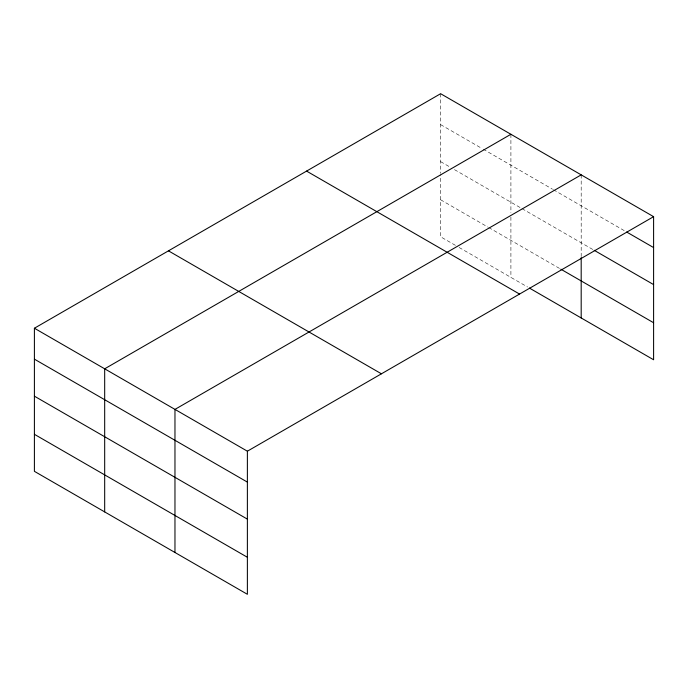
<?xml version="1.0" encoding="UTF-8"?>
<svg xmlns="http://www.w3.org/2000/svg" width="688" height="688" viewBox="0 0 688 688"><rect width="100%" height="100%" fill="white"/><g stroke="black" fill="none" stroke-linecap="round" stroke-linejoin="round"><path stroke-width="0.52" stroke-dasharray="3.44 2.58" d="M440.621 124.614L482.236 148.634M483.165 149.167L552.524 189.217M553.444 189.75L625.753 231.495M440.621 161.637L450.795 167.511M454.493 169.644L521.074 208.086M522.003 208.619L593.254 249.753M440.621 199.778L487.783 227.006M488.712 227.539L559.92 268.655M455.422 245.341L440.621 236.801L440.621 174.348M459.12 247.482L527.55 286.991M581.188 174.864L581.188 257.622M510.909 134.28L510.909 212.807M510.909 217.047L510.909 277.376M440.621 93.706L440.621 173.29"/><path stroke-width="1.03" d="M34.4 328.236L247.379 451.199L247.379 594.294L34.4 471.332L34.4 328.236L440.621 93.706L653.6 216.668L653.6 359.764L529.399 288.057M510.909 134.28L104.679 368.811L104.679 511.906M581.188 174.864L174.967 409.394L174.967 552.49M247.379 451.199L653.6 216.668M626.673 232.028L653.6 247.568M594.183 250.294L653.6 284.591M560.84 269.189L653.6 322.741M306.573 171.097L519.543 294.06M168.457 250.845L381.427 373.799M34.4 359.145L247.379 482.099M34.4 396.168L247.379 519.122M34.4 434.309L247.379 557.271M581.188 257.622L581.188 317.959"/></g></svg>
